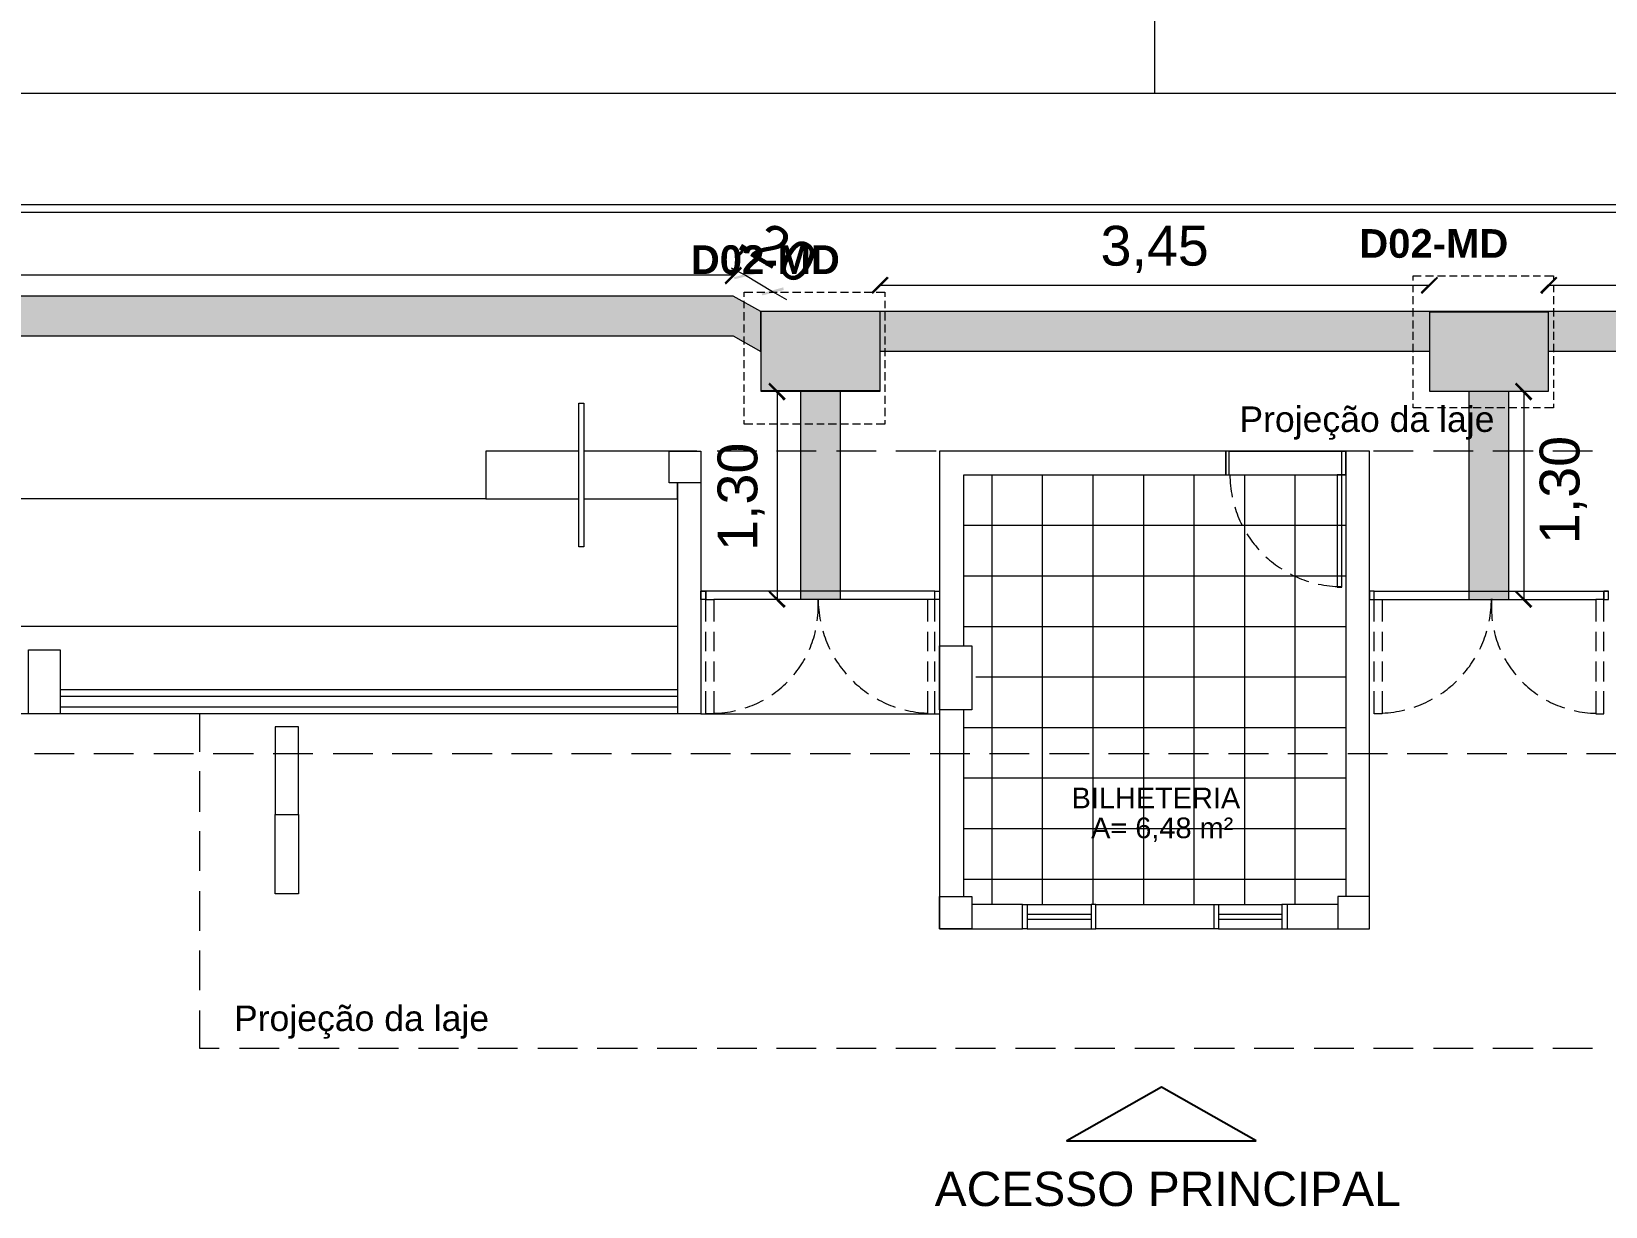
# Model space of a CAD drawing. Extents: x 3377 to 3790, y 1673 to 1846.
# Drawn here: x 3753.82 to 3762.99, y 1734.26 to 1741.11 of the extents above; entities that cross this region are included whole.
import ezdxf

# ---------------------------------------------------------------- set-up
doc = ezdxf.new("R2010")
doc.units = 0
doc.header["$LTSCALE"] = 2
for name, color, linetype in [('F-VT-GREIDE', 6, 'Continuous'), ('PDF13_0', 7, 'Continuous'), ('PDF13_COTAS', 7, 'Continuous'), ('PDF13_Piso', 7, 'Continuous'), ('PDF13_Text', 7, 'Continuous'), ('PDF5_Text', 7, 'Continuous')]:
    doc.layers.add(name, color=color, linetype=linetype)
for name, color, linetype, true_color in [('PDF13_03-ESQUADRIA', 7, 'Continuous', 0xc6c6c6), ('PDF13_A_Piso_Tatil', 7, 'Continuous', 0xffff93), ('PDF13_Texto', 7, 'Continuous', 0x595959)]:
    doc.layers.add(name, color=color, linetype=linetype, true_color=true_color)
doc.styles.add('PDF Arial', font='arial.ttf')
doc.styles.add('PDF Arial Bold', font='arialbd.ttf')

msp = doc.modelspace()

# ---------------------------------------------------------------- linework, layer by layer
at = {"layer": 'F-VT-GREIDE', "color": 2}
msp.add_lwpolyline([(3760.9592, 1734.6446), (3760.4076, 1734.9572), (3759.8561, 1734.6446)], close=True, dxfattribs=at)
at = {"layer": 'PDF13_0', "color": 9, "lineweight": 0, "true_color": 0xc6c6c6}
for points in [[(3749.2325, 1751.8815), (3749.2325, 1740.7482), (3771.5031, 1740.7482), (3771.5031, 1751.8815)], [(3772.1982, 1740.2416), (3772.1982, 1740.0531), (3748.5845, 1740.0531), (3748.5845, 1740.1002), (3772.1511, 1740.1002), (3772.1511, 1740.2416)], [(3758.0724, 1739.0164), (3758.7675, 1739.0164), (3758.7675, 1739.4758), (3758.0724, 1739.4758)], [(3761.9681, 1739.0124), (3762.6632, 1739.0124), (3762.6632, 1739.4719), (3761.9681, 1739.4719)], [(3757.0396, 1738.1053), (3757.0121, 1738.1053), (3757.0121, 1738.9417), (3757.0396, 1738.9417)], [(3757.5383, 1738.6629), (3757.7229, 1738.6629), (3757.7229, 1738.4783), (3757.5383, 1738.4783)], [(3760.7821, 1738.5255), (3761.4811, 1738.5255), (3761.4811, 1738.6629), (3760.7821, 1738.6629)], [(3753.8036, 1737.5044), (3753.9882, 1737.5044), (3753.9882, 1737.1314), (3753.8036, 1737.1314)], [(3759.1131, 1737.528), (3759.3016, 1737.528), (3759.3016, 1737.1549), (3759.1131, 1737.1549)], [(3755.241, 1736.5462), (3755.3784, 1736.5462), (3755.3784, 1736.0828), (3755.241, 1736.0828)], [(3759.1131, 1736.0671), (3759.3016, 1736.0671), (3759.3016, 1735.8786), (3759.1131, 1735.8786)], [(3761.6186, 1736.0671), (3761.434, 1736.0671), (3761.434, 1735.8786), (3761.6186, 1735.8786)], [(3760.0242, 1735.8786), (3760.0242, 1736.02), (3760.7114, 1736.02), (3760.7114, 1735.8786)]]:
    msp.add_lwpolyline(points, close=True, dxfattribs=at)
for points in [[(3760.3658, 1751.8815), (3760.3658, 1740.7482)], [(3757.0121, 1738.6629), (3756.4701, 1738.6629), (3756.4701, 1738.3841), (3757.0121, 1738.3841)], [(3757.6993, 1738.6629), (3757.5854, 1738.6629), (3757.0396, 1738.6629)], [(3757.7229, 1738.6629), (3757.7229, 1737.1314), (3757.5854, 1737.1314)], [(3757.5854, 1738.6629), (3757.5854, 1738.6629)], [(3758.0488, 1738.6629), (3757.8171, 1738.6629)], [(3758.3944, 1738.6629), (3758.1627, 1738.6629)], [(3758.7439, 1738.6629), (3758.5122, 1738.6629)], [(3759.0934, 1738.6629), (3758.8578, 1738.6629)], [(3759.2545, 1737.528), (3759.2545, 1738.5255), (3760.7821, 1738.5255), (3760.7821, 1738.6629), (3759.1131, 1738.6629), (3759.1131, 1735.8786), (3759.5961, 1735.8786), (3759.5961, 1736.02), (3759.6236, 1736.02), (3759.6236, 1735.8786), (3759.5961, 1735.8786)], [(3759.439, 1738.6629), (3759.2073, 1738.6629)], [(3759.7885, 1738.6629), (3759.5568, 1738.6629)], [(3760.1341, 1738.6629), (3759.9024, 1738.6629)], [(3760.4836, 1738.6629), (3760.2519, 1738.6629)], [(3760.8332, 1738.6629), (3760.5975, 1738.6629)], [(3761.1787, 1738.6629), (3760.947, 1738.6629)], [(3761.434, 1736.02), (3761.1395, 1736.02), (3761.1395, 1735.8786), (3761.6186, 1735.8786), (3761.6186, 1738.6629), (3761.4811, 1738.6629), (3761.4811, 1736.0671)], [(3761.5282, 1738.6629), (3761.2965, 1738.6629)], [(3761.8738, 1738.6629), (3761.6421, 1738.6629)], [(3762.2233, 1738.6629), (3761.9916, 1738.6629)], [(3762.5729, 1738.6629), (3762.3372, 1738.6629)], [(3762.9184, 1738.6629), (3762.6867, 1738.6629)], [(3759.4194, 1736.02), (3759.4194, 1738.5255)], [(3759.7139, 1736.02), (3759.7139, 1738.5255)], [(3760.0085, 1736.02), (3760.0085, 1738.5255)], [(3760.303, 1736.02), (3760.303, 1738.5255)], [(3760.5975, 1736.02), (3760.5975, 1738.5255)], [(3760.8921, 1736.02), (3760.8921, 1738.5255)], [(3761.1866, 1736.02), (3761.1866, 1738.5255)], [(3757.0396, 1738.3841), (3757.5854, 1738.3841), (3757.5854, 1738.4783), (3757.5854, 1737.2727), (3757.5854, 1737.1314), (3748.5845, 1737.1314)], [(3757.5854, 1738.4783), (3757.5854, 1738.2113)], [(3756.4701, 1738.3841), (3749.6959, 1738.3841)], [(3759.2545, 1738.2309), (3761.4811, 1738.2309)], [(3757.5854, 1738.0935), (3757.5854, 1737.8618)], [(3759.2545, 1737.9364), (3761.4811, 1737.9364)], [(3757.5854, 1737.7479), (3757.5854, 1737.5162)], [(3757.5854, 1737.6419), (3748.5845, 1737.6419)], [(3759.2545, 1737.6419), (3761.4811, 1737.6419)], [(3757.5854, 1737.3984), (3757.5854, 1737.1314), (3757.2948, 1737.1314)], [(3759.3251, 1737.3473), (3761.4811, 1737.3473)], [(3757.5854, 1737.2727), (3753.9882, 1737.2727)], [(3757.5854, 1737.2609), (3757.5854, 1737.1706), (3753.9882, 1737.1706)], [(3757.5854, 1737.2335), (3753.9882, 1737.2335)], [(3759.2545, 1736.0671), (3759.2545, 1737.1549)], [(3755.0917, 1737.1314), (3754.8011, 1737.1314), (3754.8011, 1736.9114)], [(3755.4373, 1737.1314), (3755.2056, 1737.1314)], [(3755.3784, 1736.5462), (3755.3784, 1737.0567), (3755.241, 1737.0567), (3755.241, 1736.5462)], [(3755.7868, 1737.1314), (3755.5551, 1737.1314)], [(3756.1324, 1737.1314), (3755.9007, 1737.1314)], [(3756.4819, 1737.1314), (3756.2502, 1737.1314)], [(3756.8314, 1737.1314), (3756.5997, 1737.1314)], [(3757.177, 1737.1314), (3756.9453, 1737.1314)], [(3757.7229, 1737.1314), (3759.1131, 1737.1314)], [(3759.2545, 1737.0528), (3761.4811, 1737.0528)], [(3754.0707, 1736.8997), (3753.839, 1736.8997)], [(3754.4163, 1736.8997), (3754.1846, 1736.8997)], [(3754.7658, 1736.8997), (3754.5341, 1736.8997)], [(3755.1153, 1736.8997), (3754.8797, 1736.8997)], [(3755.4609, 1736.8997), (3755.2292, 1736.8997)], [(3755.8104, 1736.8997), (3755.5787, 1736.8997)], [(3756.156, 1736.8997), (3755.9243, 1736.8997)], [(3756.5055, 1736.8997), (3756.2738, 1736.8997)], [(3756.855, 1736.8997), (3756.6194, 1736.8997)], [(3757.2006, 1736.8997), (3756.9689, 1736.8997)], [(3757.5501, 1736.8997), (3757.3184, 1736.8997)], [(3757.8957, 1736.8997), (3757.664, 1736.8997)], [(3758.2452, 1736.8997), (3758.0135, 1736.8997)], [(3758.5947, 1736.8997), (3758.3591, 1736.8997)], [(3758.9403, 1736.8997), (3758.7086, 1736.8997)], [(3759.2898, 1736.8997), (3759.0581, 1736.8997)], [(3759.6354, 1736.8997), (3759.4037, 1736.8997)], [(3759.9849, 1736.8997), (3759.7532, 1736.8997)], [(3760.3344, 1736.8997), (3760.0988, 1736.8997)], [(3760.68, 1736.8997), (3760.4483, 1736.8997)], [(3761.0295, 1736.8997), (3760.7978, 1736.8997)], [(3761.3751, 1736.8997), (3761.1434, 1736.8997)], [(3761.7246, 1736.8997), (3761.4929, 1736.8997)], [(3762.0741, 1736.8997), (3761.8385, 1736.8997)], [(3762.4197, 1736.8997), (3762.188, 1736.8997)], [(3762.7692, 1736.8997), (3762.5375, 1736.8997)], [(3763.1148, 1736.8997), (3762.8831, 1736.8997)], [(3754.8011, 1736.7975), (3754.8011, 1736.5619)], [(3759.2545, 1736.7583), (3761.4811, 1736.7583)], [(3754.8011, 1736.448), (3754.8011, 1736.2163)], [(3759.2545, 1736.4637), (3761.4811, 1736.4637)], [(3759.2545, 1736.1692), (3761.4811, 1736.1692)], [(3754.8011, 1736.0985), (3754.8011, 1735.8668)], [(3759.5961, 1736.02), (3759.3016, 1736.02)], [(3759.6236, 1736.02), (3759.9967, 1736.02)], [(3759.6236, 1735.965), (3759.9967, 1735.965)], [(3760.0242, 1736.02), (3759.9967, 1736.02), (3759.9967, 1735.8786), (3760.0242, 1735.8786)], [(3760.7114, 1736.02), (3760.7389, 1736.02), (3760.7389, 1735.8786), (3760.7114, 1735.8786)], [(3760.7389, 1736.02), (3761.108, 1736.02)], [(3760.7389, 1735.965), (3761.108, 1735.965)], [(3761.1395, 1736.02), (3761.108, 1736.02), (3761.108, 1735.8786), (3761.1395, 1735.8786)], [(3759.9967, 1735.9336), (3759.6236, 1735.9336)], [(3759.6236, 1735.8786), (3759.9967, 1735.8786)], [(3761.108, 1735.9336), (3760.7389, 1735.9336)], [(3760.7389, 1735.8786), (3761.108, 1735.8786)], [(3754.8011, 1735.7529), (3754.8011, 1735.5212)], [(3754.8011, 1735.4034), (3754.8011, 1735.1835), (3754.915, 1735.1835)], [(3755.0328, 1735.1835), (3755.2645, 1735.1835)], [(3755.3784, 1735.1835), (3755.614, 1735.1835)], [(3755.7279, 1735.1835), (3755.9596, 1735.1835)], [(3756.0774, 1735.1835), (3756.3091, 1735.1835)], [(3756.423, 1735.1835), (3756.6547, 1735.1835)], [(3756.7725, 1735.1835), (3757.0042, 1735.1835)], [(3757.1181, 1735.1835), (3757.3537, 1735.1835)], [(3757.4676, 1735.1835), (3757.6993, 1735.1835)], [(3757.8171, 1735.1835), (3758.0488, 1735.1835)], [(3758.1627, 1735.1835), (3758.3944, 1735.1835)], [(3758.5122, 1735.1835), (3758.7439, 1735.1835)], [(3758.8578, 1735.1835), (3759.0934, 1735.1835)], [(3759.2073, 1735.1835), (3759.439, 1735.1835)], [(3759.5568, 1735.1835), (3759.7885, 1735.1835)], [(3759.9024, 1735.1835), (3760.1341, 1735.1835)], [(3760.2519, 1735.1835), (3760.4836, 1735.1835)], [(3760.5975, 1735.1835), (3760.8332, 1735.1835)], [(3760.947, 1735.1835), (3761.1787, 1735.1835)], [(3761.2965, 1735.1835), (3761.5282, 1735.1835)], [(3761.6421, 1735.1835), (3761.8738, 1735.1835)], [(3761.9916, 1735.1835), (3762.2233, 1735.1835)], [(3762.3372, 1735.1835), (3762.5729, 1735.1835)], [(3762.6867, 1735.1835), (3762.9184, 1735.1835)]]:
    msp.add_lwpolyline(points, dxfattribs=at)
at = {"layer": 'PDF13_0', "transparency": 33554559}
for points in [[(3757.8603, 1739.6447), (3757.8682, 1739.6329), (3757.9546, 1739.7389)], [(3757.8682, 1739.6329), (3757.9546, 1739.7389), (3757.9624, 1739.7272)], [(3757.9153, 1739.6761), (3757.9192, 1739.6643), (3758.041, 1739.7115)], [(3757.9192, 1739.6643), (3758.041, 1739.7115), (3758.0449, 1739.6957)], [(3758.202, 1739.6172), (3758.0803, 1739.5701), (3758.0763, 1739.5819)], [(3758.2059, 1739.6015), (3758.202, 1739.6172), (3758.0803, 1739.5701)], [(3758.8068, 1739.68), (3758.7243, 1739.5779), (3758.7164, 1739.5897)], [(3758.8185, 1739.6722), (3758.8068, 1739.68), (3758.7243, 1739.5779)], [(3761.917, 1739.5897), (3761.9249, 1739.5779), (3762.0113, 1739.68)], [(3761.9249, 1739.5779), (3762.0113, 1739.68), (3762.0191, 1739.6722)], [(3762.7064, 1739.68), (3762.6239, 1739.5779), (3762.6121, 1739.5897)], [(3762.7142, 1739.6722), (3762.7064, 1739.68), (3762.6239, 1739.5779)], [(3758.2177, 1738.9692), (3758.1156, 1739.0517), (3758.1235, 1739.0635)], [(3762.5689, 1738.9692), (3762.4668, 1739.0517), (3762.4747, 1739.0635)], [(3758.2059, 1738.9575), (3758.2177, 1738.9692), (3758.1156, 1739.0517)], [(3762.5571, 1738.9575), (3762.5689, 1738.9692), (3762.4668, 1739.0517)], [(3758.1235, 1737.85), (3758.1156, 1737.8422), (3758.2177, 1737.7597)], [(3758.1156, 1737.8422), (3758.2177, 1737.7597), (3758.2059, 1737.7479)], [(3762.4747, 1737.85), (3762.4668, 1737.8422), (3762.5689, 1737.7597)], [(3762.4668, 1737.8422), (3762.5689, 1737.7597), (3762.5571, 1737.7479)]]:
    msp.add_solid(points, dxfattribs=at)
at = {"layer": 'PDF13_03-ESQUADRIA', "color": 7, "lineweight": 0}
for points in [[(3757.8996, 1739.7311), (3757.9821, 1739.6879), (3758.1392, 1739.5936), (3758.2216, 1739.5465)], [(3757.9114, 1739.6879), (3748.4431, 1739.6879)]]:
    msp.add_lwpolyline(points, dxfattribs=at)
at = {"layer": 'PDF13_03-ESQUADRIA', "lineweight": 0}
for points in [[(3760.8017, 1738.5255), (3760.8017, 1738.6629), (3760.7821, 1738.6629), (3760.7821, 1738.5255)], [(3761.4576, 1738.5255), (3761.4576, 1738.6629), (3761.4811, 1738.6629), (3761.4811, 1738.5255)], [(3761.4576, 1738.5255), (3761.4301, 1738.5255), (3761.4301, 1737.8696), (3761.4576, 1737.8696)], [(3757.7229, 1737.8461), (3757.7504, 1737.8461), (3757.7504, 1737.799), (3757.7229, 1737.799)], [(3759.0856, 1737.8461), (3759.1131, 1737.8461), (3759.1131, 1737.799), (3759.0856, 1737.799)], [(3761.6461, 1737.8461), (3761.6186, 1737.8461), (3761.6186, 1737.799), (3761.6461, 1737.799)], [(3763.0127, 1737.8461), (3762.9852, 1737.8461), (3762.9852, 1737.799), (3763.0127, 1737.799)]]:
    msp.add_lwpolyline(points, close=True, dxfattribs=at)
for points in [[(3760.7821, 1738.6629), (3760.7821, 1738.5255)], [(3761.4811, 1738.5255), (3761.4811, 1738.6629)], [(3759.0856, 1737.799), (3759.0856, 1737.8461), (3757.7229, 1737.8461)], [(3757.7504, 1737.799), (3757.7504, 1737.8461)], [(3757.7504, 1737.6694), (3757.7504, 1737.799), (3757.7975, 1737.799), (3757.7975, 1737.6694)], [(3759.062, 1737.799), (3757.7975, 1737.799)], [(3759.0856, 1737.6694), (3759.0856, 1737.799), (3759.0424, 1737.799), (3759.0424, 1737.6694)], [(3761.6461, 1737.799), (3761.6461, 1737.8461), (3763.0127, 1737.8461)], [(3761.6461, 1737.6694), (3761.6461, 1737.799), (3761.6932, 1737.799), (3761.6932, 1737.6694)], [(3761.6696, 1737.799), (3762.9381, 1737.799)], [(3762.9852, 1737.6694), (3762.9852, 1737.799), (3762.9381, 1737.799), (3762.9381, 1737.6694)], [(3762.9852, 1737.799), (3762.9852, 1737.8461)], [(3757.7504, 1737.4966), (3757.7504, 1737.6105)], [(3757.7975, 1737.6105), (3757.7975, 1737.4966)], [(3759.0424, 1737.6105), (3759.0424, 1737.4966)], [(3759.0856, 1737.4966), (3759.0856, 1737.6105)], [(3761.6461, 1737.4966), (3761.6461, 1737.6105)], [(3761.6932, 1737.6105), (3761.6932, 1737.4966)], [(3762.9381, 1737.6105), (3762.9381, 1737.4966)], [(3762.9852, 1737.4966), (3762.9852, 1737.6105)], [(3757.7504, 1737.3199), (3757.7504, 1737.4377)], [(3757.7975, 1737.4377), (3757.7975, 1737.3199)], [(3759.0424, 1737.4377), (3759.0424, 1737.3199)], [(3759.0856, 1737.3199), (3759.0856, 1737.4377)], [(3761.6461, 1737.3199), (3761.6461, 1737.4377)], [(3761.6932, 1737.4377), (3761.6932, 1737.3199)], [(3762.9381, 1737.4377), (3762.9381, 1737.3199)], [(3762.9852, 1737.3199), (3762.9852, 1737.4377)], [(3757.7975, 1737.2649), (3757.7975, 1737.1314), (3757.7504, 1737.1314), (3757.7504, 1737.2649)], [(3759.0424, 1737.2649), (3759.0424, 1737.1314), (3759.0856, 1737.1314), (3759.0856, 1737.2649)], [(3761.6932, 1737.2649), (3761.6932, 1737.1314), (3761.6461, 1737.1314), (3761.6461, 1737.2649)], [(3762.9381, 1737.2649), (3762.9381, 1737.1314), (3762.9852, 1737.1314), (3762.9852, 1737.2649)]]:
    msp.add_lwpolyline(points, dxfattribs=at)
for centre, radius, start, end in [((3761.4595, 1738.5274), 0.6539, 180.00001, 191.66746), ((3761.4595, 1738.5274), 0.6539, 196.74861, 206.91107), ((3761.4595, 1738.5274), 0.6539, 211.99218, 222.15455), ((3761.4595, 1738.5274), 0.6539, 227.23575, 237.40351), ((3761.4595, 1738.5274), 0.6539, 242.48471, 252.6471), ((3761.4595, 1738.5274), 0.6539, 257.72831, 269.39572), ((3757.7877, 1737.7538), 0.6185, 352.61722, 4.51538), ((3759.0718, 1737.8009), 0.6656, 179.82972, 191.15109), ((3761.6637, 1737.8009), 0.6656, 348.84891, 0.17028), ((3762.9479, 1737.7538), 0.6185, 175.48462, 187.38278), ((3757.7877, 1737.7538), 0.6185, 336.50578, 347.24481), ((3759.0718, 1737.8009), 0.6656, 196.13891, 206.1145), ((3761.6637, 1737.8009), 0.6656, 333.8855, 343.86109), ((3762.9479, 1737.7538), 0.6185, 192.75519, 203.49422), ((3757.7877, 1737.7538), 0.6185, 320.39432, 331.13341), ((3759.0718, 1737.8009), 0.6656, 211.10226, 221.07789), ((3761.6637, 1737.8009), 0.6656, 318.92211, 328.89774), ((3762.9479, 1737.7538), 0.6185, 208.86659, 219.60568), ((3759.0718, 1737.8009), 0.6656, 226.0657, 236.04124), ((3761.6637, 1737.8009), 0.6656, 303.95876, 313.9343), ((3757.7877, 1737.7538), 0.6185, 304.28291, 315.02193), ((3762.9479, 1737.7538), 0.6185, 224.97807, 235.71709), ((3757.7877, 1737.7538), 0.6185, 270.89537, 282.79909), ((3757.7877, 1737.7538), 0.6185, 288.16594, 298.91046), ((3759.0718, 1737.8009), 0.6656, 241.02907, 251.0046), ((3759.0718, 1737.8009), 0.6656, 255.99238, 267.31939), ((3761.6637, 1737.8009), 0.6656, 272.68061, 284.00762), ((3761.6637, 1737.8009), 0.6656, 288.9954, 298.97093), ((3762.9479, 1737.7538), 0.6185, 241.08954, 251.83406), ((3762.9479, 1737.7538), 0.6185, 257.20091, 269.10463)]:
    msp.add_arc(centre, radius, start, end, dxfattribs=at)
at = {"layer": 'PDF13_A_Piso_Tatil', "lineweight": 0}
for points in [[(3773.3096, 1746.0851), (3773.3096, 1739.2441), (3762.6632, 1739.2441)], [(3772.8462, 1739.4758), (3758.7675, 1739.4758)], [(3761.9681, 1739.2441), (3758.7675, 1739.2441)], [(3758.3041, 1737.799), (3758.3041, 1739.0124)], [(3758.5358, 1737.799), (3758.5358, 1739.0124)], [(3762.1998, 1737.799), (3762.1998, 1739.0124)], [(3762.4315, 1737.799), (3762.4315, 1739.0124)]]:
    msp.add_lwpolyline(points, dxfattribs=at)
for points in [[(3748.451, 1739.3345), (3757.9114, 1739.3345), (3758.0724, 1739.2441), (3758.0724, 1739.4758), (3757.9114, 1739.5662), (3748.451, 1739.5662)], [(3758.0724, 1739.0124), (3758.7675, 1739.0124), (3758.7675, 1739.4758), (3758.0724, 1739.4758)], [(3761.9681, 1739.0124), (3762.6632, 1739.0124), (3762.6632, 1739.4758), (3761.9681, 1739.4758)]]:
    msp.add_lwpolyline(points, close=True, dxfattribs=at)
at = {"layer": 'PDF13_A_Piso_Tatil', "transparency": 33554559}
for points in [[(3757.9114, 1739.5662), (3748.451, 1739.5662), (3758.0724, 1739.4758)], [(3748.451, 1739.5662), (3758.0724, 1739.4758), (3748.451, 1739.4758)], [(3758.0724, 1739.4758), (3748.451, 1739.4758), (3758.0724, 1739.3345)], [(3748.451, 1739.4758), (3758.0724, 1739.3345), (3748.451, 1739.3345)], [(3758.7675, 1739.4758), (3758.0724, 1739.4758), (3758.7675, 1739.2481)], [(3758.0724, 1739.4758), (3758.7675, 1739.2481), (3758.0724, 1739.2481)], [(3761.9681, 1739.4758), (3758.7675, 1739.4758), (3761.9681, 1739.3345)], [(3758.7675, 1739.4758), (3761.9681, 1739.3345), (3758.7675, 1739.3345)], [(3762.6632, 1739.4758), (3761.9681, 1739.4758), (3762.6632, 1739.3345)], [(3761.9681, 1739.4758), (3762.6632, 1739.3345), (3761.9681, 1739.3345)], [(3772.8462, 1739.4758), (3762.6632, 1739.4758), (3772.8462, 1739.3345)], [(3762.6632, 1739.4758), (3772.8462, 1739.3345), (3762.6632, 1739.3345)], [(3758.0724, 1739.3345), (3757.9114, 1739.3345), (3758.0724, 1739.2481)], [(3757.9114, 1739.3345), (3758.0724, 1739.2481), (3758.0606, 1739.2481)], [(3758.0606, 1739.2481), (3758.0724, 1739.2481), (3758.0724, 1739.2441)], [(3758.7675, 1739.2481), (3758.0724, 1739.2481), (3758.7675, 1739.2441)], [(3758.0724, 1739.2481), (3758.7675, 1739.2441), (3758.0724, 1739.2441)], [(3761.9681, 1739.3345), (3758.7675, 1739.3345), (3761.9681, 1739.2481)], [(3758.7675, 1739.3345), (3761.9681, 1739.2481), (3758.7675, 1739.2481)], [(3761.9681, 1739.2481), (3758.7675, 1739.2481), (3761.9681, 1739.2441)], [(3758.7675, 1739.2481), (3761.9681, 1739.2441), (3758.7675, 1739.2441)], [(3762.6632, 1739.3345), (3761.9681, 1739.3345), (3762.6632, 1739.2481)], [(3761.9681, 1739.3345), (3762.6632, 1739.2481), (3761.9681, 1739.2481)], [(3762.6632, 1739.2481), (3761.9681, 1739.2481), (3762.6632, 1739.2441)], [(3761.9681, 1739.2481), (3762.6632, 1739.2441), (3761.9681, 1739.2441)], [(3772.8462, 1739.3345), (3762.6632, 1739.3345), (3772.8462, 1739.2481)], [(3762.6632, 1739.3345), (3772.8462, 1739.2481), (3762.6632, 1739.2481)], [(3772.8462, 1739.2481), (3762.6632, 1739.2481), (3772.8462, 1739.2441)], [(3762.6632, 1739.2481), (3772.8462, 1739.2441), (3762.6632, 1739.2441)], [(3758.7675, 1739.2441), (3758.0724, 1739.2441), (3758.7675, 1739.0124)], [(3758.0724, 1739.2441), (3758.7675, 1739.0124), (3758.0724, 1739.0124)], [(3762.6632, 1739.2441), (3761.9681, 1739.2441), (3762.6632, 1739.0124)], [(3761.9681, 1739.2441), (3762.6632, 1739.0124), (3761.9681, 1739.0124)], [(3758.5358, 1739.0124), (3758.3041, 1739.0124), (3758.5358, 1738.6629)], [(3758.3041, 1739.0124), (3758.5358, 1738.6629), (3758.3041, 1738.6629)], [(3762.4315, 1739.0124), (3762.1998, 1739.0124), (3762.4315, 1738.6629)], [(3762.1998, 1739.0124), (3762.4315, 1738.6629), (3762.1998, 1738.6629)], [(3758.5358, 1738.6629), (3758.3041, 1738.6629), (3758.5358, 1737.8461)], [(3758.3041, 1738.6629), (3758.5358, 1737.8461), (3758.3041, 1737.8461)], [(3762.4315, 1738.6629), (3762.1998, 1738.6629), (3762.4315, 1737.8461)], [(3762.1998, 1738.6629), (3762.4315, 1737.8461), (3762.1998, 1737.8461)], [(3758.5358, 1737.8461), (3758.3041, 1737.8461), (3758.5358, 1737.799)], [(3758.3041, 1737.8461), (3758.5358, 1737.799), (3758.3041, 1737.799)], [(3762.4315, 1737.8461), (3762.1998, 1737.8461), (3762.4315, 1737.799)], [(3762.1998, 1737.8461), (3762.4315, 1737.799), (3762.1998, 1737.799)]]:
    msp.add_solid(points, dxfattribs=at)
at = {"layer": 'PDF13_COTAS', "lineweight": 0}
for points in [[(3761.9681, 1739.629), (3758.7675, 1739.629)], [(3772.8462, 1739.629), (3762.6632, 1739.629)], [(3758.1666, 1739.0124), (3758.1666, 1737.799)], [(3762.5179, 1739.0124), (3762.5179, 1737.799)]]:
    msp.add_lwpolyline(points, dxfattribs=at)
at = {"layer": 'PDF13_Piso', "lineweight": 0}
msp.add_lwpolyline([(3760.8017, 1738.6629), (3761.4576, 1738.6629)], dxfattribs=at)
at = {"layer": 'PDF13_Texto', "lineweight": 0}
for points in [[(3761.8738, 1739.6565), (3761.8738, 1739.684), (3761.921, 1739.684)], [(3761.8738, 1739.5897), (3761.8738, 1739.6329)], [(3761.9445, 1739.684), (3761.9916, 1739.684)], [(3762.0152, 1739.684), (3762.0623, 1739.684)], [(3762.0859, 1739.684), (3762.1291, 1739.684)], [(3762.1527, 1739.684), (3762.1998, 1739.684)], [(3762.2233, 1739.684), (3762.2705, 1739.684)], [(3762.294, 1739.684), (3762.3412, 1739.684)], [(3762.3608, 1739.684), (3762.4079, 1739.684)], [(3762.4315, 1739.684), (3762.4786, 1739.684)], [(3762.5022, 1739.684), (3762.5493, 1739.684)], [(3762.5729, 1739.684), (3762.6161, 1739.684)], [(3762.6396, 1739.684), (3762.6907, 1739.684), (3762.6907, 1739.6565)], [(3762.6907, 1739.6329), (3762.6907, 1739.5897)], [(3757.9742, 1739.5622), (3757.9742, 1739.5897), (3758.0253, 1739.5897)], [(3757.9742, 1739.4955), (3757.9742, 1739.5387)], [(3758.0488, 1739.5897), (3758.096, 1739.5897)], [(3758.1195, 1739.5897), (3758.1666, 1739.5897)], [(3758.1863, 1739.5897), (3758.2334, 1739.5897)], [(3758.257, 1739.5897), (3758.3041, 1739.5897)], [(3758.3277, 1739.5897), (3758.3748, 1739.5897)], [(3758.3983, 1739.5897), (3758.4415, 1739.5897)], [(3758.4651, 1739.5897), (3758.5122, 1739.5897)], [(3758.5358, 1739.5897), (3758.5829, 1739.5897)], [(3758.6065, 1739.5897), (3758.6536, 1739.5897)], [(3758.6732, 1739.5897), (3758.7204, 1739.5897)], [(3758.7439, 1739.5897), (3758.795, 1739.5897), (3758.795, 1739.5622)], [(3758.795, 1739.5387), (3758.795, 1739.4955)], [(3761.8738, 1739.519), (3761.8738, 1739.5662)], [(3762.6907, 1739.5662), (3762.6907, 1739.519)], [(3757.9742, 1739.4248), (3757.9742, 1739.4719)], [(3758.795, 1739.4719), (3758.795, 1739.4248)], [(3761.8738, 1739.4483), (3761.8738, 1739.4955)], [(3762.6907, 1739.4955), (3762.6907, 1739.4483)], [(3757.9742, 1739.3541), (3757.9742, 1739.4012)], [(3758.795, 1739.4012), (3758.795, 1739.3541)], [(3761.8738, 1739.3777), (3761.8738, 1739.4248)], [(3761.8738, 1739.3109), (3761.8738, 1739.358)], [(3762.6907, 1739.4248), (3762.6907, 1739.3777)], [(3762.6907, 1739.358), (3762.6907, 1739.3109)], [(3757.9742, 1739.2834), (3757.9742, 1739.3305)], [(3757.9742, 1739.2166), (3757.9742, 1739.2638)], [(3758.795, 1739.3305), (3758.795, 1739.2834)], [(3758.795, 1739.2638), (3758.795, 1739.2166)], [(3761.8738, 1739.2402), (3761.8738, 1739.2873)], [(3762.6907, 1739.2873), (3762.6907, 1739.2402)], [(3757.9742, 1739.146), (3757.9742, 1739.1931)], [(3758.795, 1739.1931), (3758.795, 1739.146)], [(3761.8738, 1739.1695), (3761.8738, 1739.2166)], [(3762.6907, 1739.2166), (3762.6907, 1739.1695)], [(3757.9742, 1739.0753), (3757.9742, 1739.1224)], [(3758.795, 1739.1224), (3758.795, 1739.0753)], [(3761.8738, 1739.1028), (3761.8738, 1739.146)], [(3761.8738, 1739.0321), (3761.8738, 1739.0792)], [(3762.6907, 1739.146), (3762.6907, 1739.1028)], [(3762.6907, 1739.0792), (3762.6907, 1739.0321)], [(3757.9742, 1739.0085), (3757.9742, 1739.0517)], [(3757.9742, 1738.9378), (3757.9742, 1738.9849)], [(3758.795, 1739.0517), (3758.795, 1739.0085)], [(3758.795, 1738.9849), (3758.795, 1738.9378)], [(3761.8738, 1738.9614), (3761.8738, 1739.0085)], [(3762.6907, 1739.0085), (3762.6907, 1738.9614)], [(3757.9742, 1738.8671), (3757.9742, 1738.9143)], [(3758.795, 1738.9143), (3758.795, 1738.8671)], [(3761.921, 1738.9143), (3761.8738, 1738.9143), (3761.8738, 1738.9378)], [(3761.9916, 1738.9143), (3761.9445, 1738.9143)], [(3762.0623, 1738.9143), (3762.0152, 1738.9143)], [(3762.1291, 1738.9143), (3762.0859, 1738.9143)], [(3762.1998, 1738.9143), (3762.1527, 1738.9143)], [(3762.2705, 1738.9143), (3762.2233, 1738.9143)], [(3762.3412, 1738.9143), (3762.294, 1738.9143)], [(3762.4079, 1738.9143), (3762.3608, 1738.9143)], [(3762.4786, 1738.9143), (3762.4315, 1738.9143)], [(3762.5493, 1738.9143), (3762.5022, 1738.9143)], [(3762.6161, 1738.9143), (3762.5729, 1738.9143)], [(3762.6907, 1738.9378), (3762.6907, 1738.9143), (3762.6396, 1738.9143)], [(3758.0253, 1738.82), (3757.9742, 1738.82), (3757.9742, 1738.8436)], [(3758.096, 1738.82), (3758.0488, 1738.82)], [(3758.1666, 1738.82), (3758.1195, 1738.82)], [(3758.2334, 1738.82), (3758.1863, 1738.82)], [(3758.3041, 1738.82), (3758.257, 1738.82)], [(3758.3748, 1738.82), (3758.3277, 1738.82)], [(3758.4415, 1738.82), (3758.3983, 1738.82)], [(3758.5122, 1738.82), (3758.4651, 1738.82)], [(3758.5829, 1738.82), (3758.5358, 1738.82)], [(3758.6536, 1738.82), (3758.6065, 1738.82)], [(3758.7204, 1738.82), (3758.6732, 1738.82)], [(3758.795, 1738.8436), (3758.795, 1738.82), (3758.7439, 1738.82)]]:
    msp.add_lwpolyline(points, dxfattribs=at)

# ---------------------------------------------------------------- texts
at = {"layer": 'PDF13_Text', "char_height": 0.23191, "attachment_point": 7, "style": 'PDF Arial'}
for s, insert, rotation in [(',20', (3757.8961, 1739.8172), 329.63349), ('1,30', (3758.0947, 1738.0817), 90), ('1,30', (3762.8858, 1738.121), 90)]:
    msp.add_mtext(s, dxfattribs=dict(at, insert=insert, rotation=rotation))
at = {"layer": 'PDF13_Text', "insert": (3760.0517, 1739.7009), "char_height": 0.23191, "attachment_point": 7, "style": 'PDF Arial'}
msp.add_mtext('3,45', dxfattribs=at)
at = {"layer": 'PDF13_Text', "color": 251, "true_color": 0x595959, "char_height": 0.16697, "attachment_point": 7, "style": 'PDF Arial Bold'}
for insert in [(3761.5597, 1739.7872), (3757.664, 1739.6929)]:
    msp.add_mtext('D02-MD', dxfattribs=dict(at, insert=insert))
at = {"layer": 'PDF13_Text', "color": 9, "true_color": 0xc6c6c6, "attachment_point": 7, "style": 'PDF Arial'}
for s, insert, char_height in [('Projeção da laje', (3760.8606, 1738.7292), 0.148423), ('BILHETERIA', (3759.8828, 1736.5816), 0.12059), ('A= 6,48 m²', (3759.9967, 1736.3849), 0.12059), ('Projeção da laje', (3755.0014, 1735.2381), 0.148423)]:
    msp.add_mtext(s, dxfattribs=dict(at, insert=insert, char_height=char_height))
at = {"layer": 'PDF5_Text', "insert": (3759.085, 1734.261), "char_height": 0.199983, "attachment_point": 7, "style": 'PDF Arial'}
msp.add_mtext('ACESSO PRINCIPAL', dxfattribs=at)

doc.saveas('drawing.dxf')
